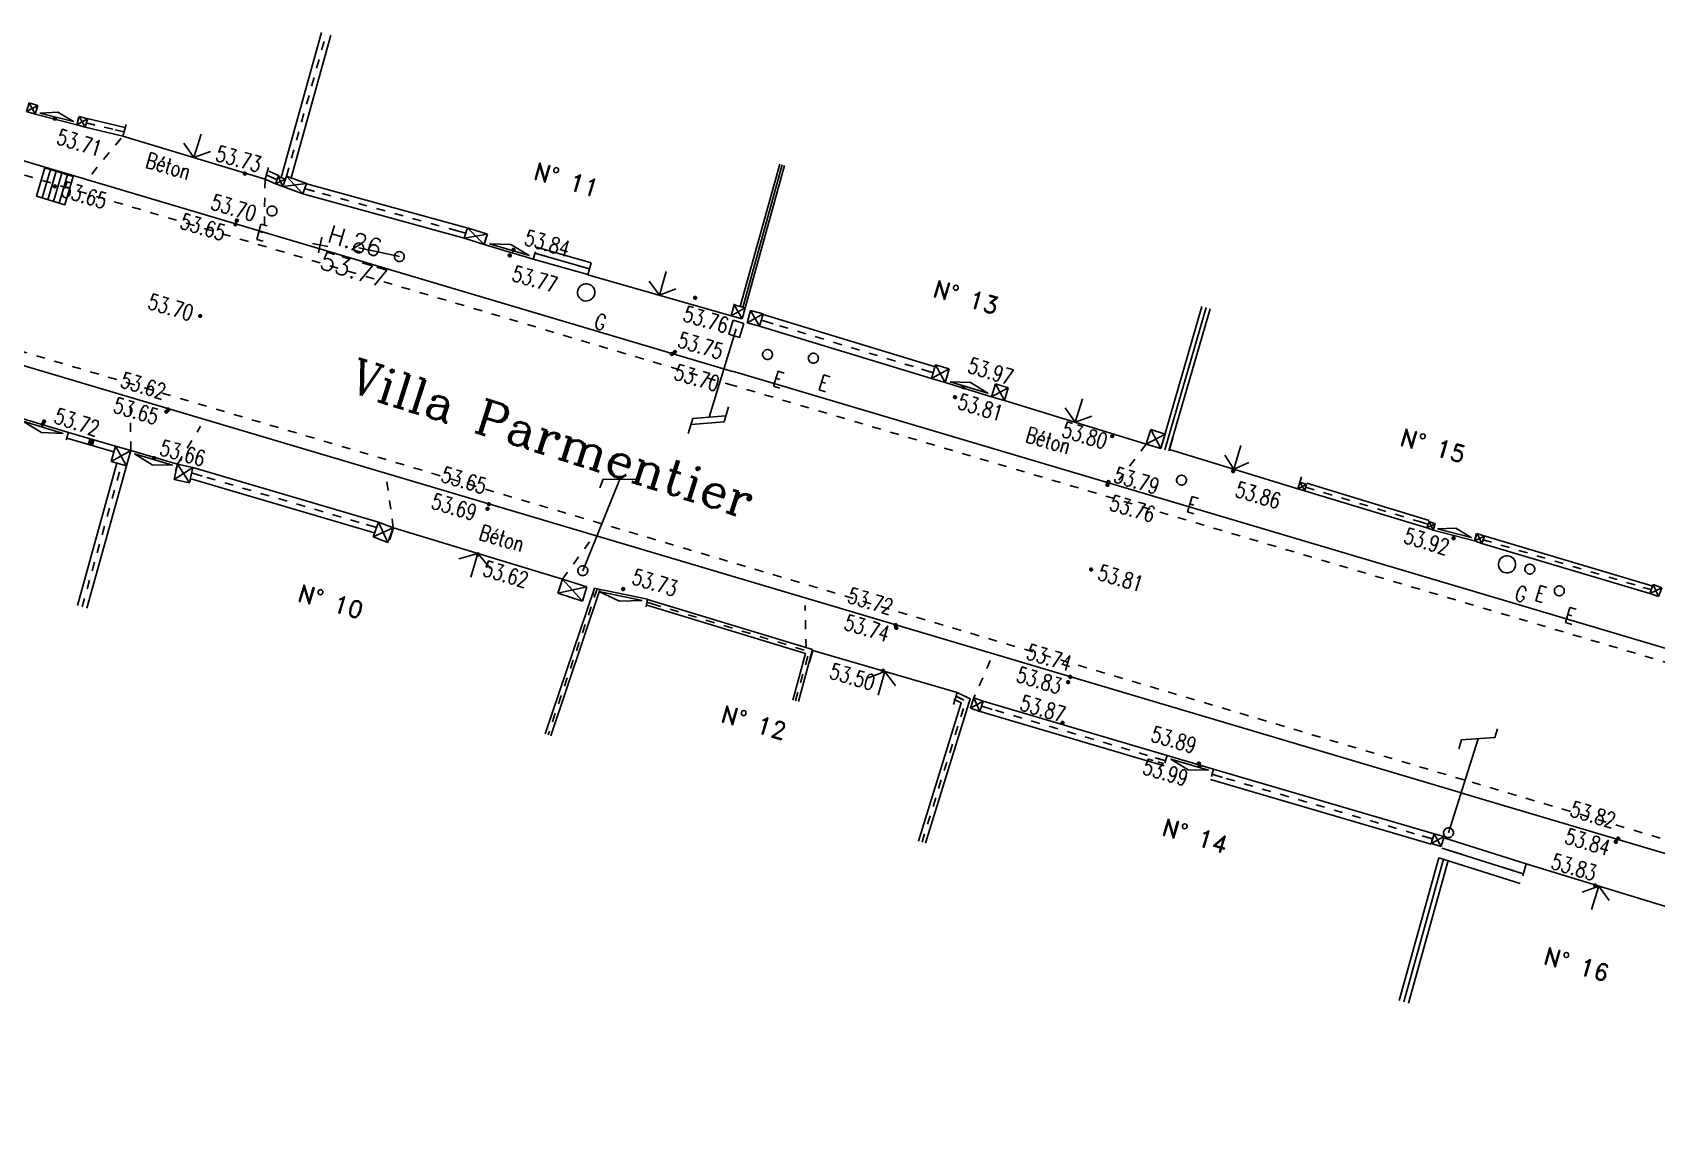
# Model space of a CAD drawing. Extents: x 661720 to 661930, y 6866381 to 6866956.
# Drawn here: x 661872.19 to 661905.12, y 6866694.33 to 6866716.74 of the extents above; entities that cross this region are included whole.
import ezdxf
from ezdxf.enums import TextEntityAlignment as Align

# ---------------------------------------------------------------- set-up
doc = ezdxf.new("R2010")
doc.units = 0
for name, pattern in [('CONTINU', [0]), ('JSI_TCO', [1, 0.5, 0.5]), ('JSI_TIC', [0.2, 0.08, 0.01, -0.1, 0.01])]:
    doc.linetypes.add(name, pattern=pattern)
doc.layers.get('0').update_dxf_attribs({"linetype": 'CONTINUOUS'})
for name, color, linetype in [('ALTI', 140, 'CONTINUOUS'), ('BORDURE', 7, 'CONTINU'), ('LIMITE', 7, 'CONTINUOUS'), ('MOB', 6, 'CONTINUOUS'), ('NUMEROS', 1, 'CONTINUOUS'), ('OBJASS', 22, 'CONTINUOUS'), ('OBJEAU', 4, 'CONTINUOUS'), ('OBJEDF', 240, 'CONTINUOUS'), ('OBJGAZ', 30, 'CONTINUOUS'), ('OBJTELECOM', 3, 'CONTINUOUS'), ('POINTS-POLYGO', 7, 'CONTINUOUS'), ('POLYGO', 240, 'CONTINUOUS'), ('TEXTE', 7, 'CONTINUOUS'), ('VOIRIE', 7, 'CONTINUOUS'), ('Z', 4, 'CONTINUOUS')]:
    doc.layers.add(name, color=color, linetype=linetype)
doc.styles.add('36-2', font='romans.shx', dxfattribs={"height": 0.36})
doc.styles.add('5-2', font='romand.shx', dxfattribs={"height": 0.35})
doc.styles.add('7-2', font='romanc.shx', dxfattribs={"height": 0.7})
doc.styles.add('ROMANS', font='romans.shx', dxfattribs={"width": 0.95, "oblique": 13.5, "height": 5})
doc.styles.get("Standard").update_dxf_attribs({"font": 'romans.shx'})
doc.linetypes.add('JSI_MUD', pattern='A,0.0001,[130,jsi_form.shx,S=0.5,R=0,X=0.875,Y=0],-0.75', length=0.7501)
doc.linetypes.add('JSI_MUG', pattern='A,0.0001,[130,jsi_form.shx,S=0.5,R=0,X=-0.125,Y=0],-0.75', length=0.7501)
doc.linetypes.add('JSI_MUR', pattern='A,1e-06,-0.5,[130,jsi_form.shx,S=0.7,R=315,X=0.05,Y=0],-0.5', length=1.000001)

# ---------------------------------------------------------------- blocks, each defined once
blk = doc.blocks.new('$Y_001')
at = {"color": 0, "linetype": 'BYBLOCK', "flags": 128}
for points in [[(-0.5, 0), (0.5, 0)], [(0, -0.5), (0, 0.5)]]:
    blk.add_lwpolyline(points, dxfattribs=at)
blk = doc.blocks.new('TCPOINT')
at = {"color": 0}
blk.add_point((0, 0), dxfattribs=at)
at = {"layer": 'NUMEROS', "style": '36-2'}
blk.add_attdef('MAT', (0.1, 0.1), '', height=0.36, dxfattribs=at)
at = {"layer": 'Z', "style": 'ROMANS'}
blk.add_attdef('ALT', text='', height=0.36, dxfattribs=at).set_placement((0.1, -0.1), align=Align.TOP_LEFT)
blk = doc.blocks.new('$B_200')
at = {"color": 0, "linetype": 'BYBLOCK', "flags": 128}
for points in [[(0, -0.5, -0.414214), (-0.5, 0, -0.414214), (0, 0.5)], [(0, -0.5, 0.414214), (0.5, 0, 0.414214), (0, 0.5)]]:
    blk.add_lwpolyline(points, format="xyb", dxfattribs=at)
blk = doc.blocks.new('$B_136')
at = {"color": 0, "linetype": 'BYBLOCK', "flags": 128}
for points in [[(-0.156, 0.844), (-0.156, 0.938), (0.156, 1.062), (0.156, 1.156)], [(0, 0), (0, 1)]]:
    blk.add_lwpolyline(points, dxfattribs=at)
blk = doc.blocks.new('$B_137')
at = {"color": 0, "linetype": 'BYBLOCK', "flags": 128}
for points in [[(-0.156, 0.875), (0.156, 1), (0.156, 1.156)], [(-0.156, 0.781), (-0.156, 0.938), (0.156, 1.062)], [(0, 0), (0, 0.938)]]:
    blk.add_lwpolyline(points, dxfattribs=at)
blk.add_lwpolyline([(-0.055, -0.075), (0.055, -0.075), (0.055, 0.075), (-0.055, 0.075)], close=True)
blk = doc.blocks.new('$B_043')
at = {"color": 0, "linetype": 'BYBLOCK', "flags": 128}
blk.add_lwpolyline([(0, 0.5), (1, 0.5)], dxfattribs=at)
blk = doc.blocks.new('$B_030')
at = {"color": 0, "linetype": 'BYBLOCK', "flags": 128}
for points in [[(0, 0), (0, 1)], [(0, 1), (1, 1)], [(0, 1), (1, 0)], [(0, 0), (1, 1)], [(1, 0), (1, 1)], [(0, 0), (1, 0)]]:
    blk.add_lwpolyline(points, dxfattribs=at)
blk = doc.blocks.new('$B_027')
at = {"color": 0, "linetype": 'BYBLOCK', "flags": 128}
for points in [[(-0.5, -0.5), (0.5, -0.5), (0.5, -0.188)], [(-0.5, -0.5), (-0.5, -0.188)]]:
    blk.add_lwpolyline(points, dxfattribs=at)
blk.add_lwpolyline([(-0.406, -0.406), (0.406, -0.406), (0, -0.188)], close=True, dxfattribs=at)
blk = doc.blocks.new('$B_028')
at = {"color": 0, "linetype": 'BYBLOCK', "flags": 128}
for points in [[(0, 0.5), (0, -0.5), (0.0938, -0.0625)], [(-0.5, -0.5), (-0.5, 0)], [(0.5, 0), (0.5, -0.5)], [(-0.0937, -0.0625), (0, -0.5)], [(-0.5, -0.5), (0.5, -0.5)]]:
    blk.add_lwpolyline(points, dxfattribs=at)
blk = doc.blocks.new('$B_210')
at = {"linetype": 'CONTINUOUS'}
blk.add_hatch(color=0, dxfattribs=at).paths.add_polyline_path([(0, -0.5, -1), (0, 0.5, -1)])
at = {"color": 0, "linetype": 'BYBLOCK', "flags": 128}
blk.add_lwpolyline([(0, -0.5, -1), (0, 0.5, -1)], format="xyb", close=True, dxfattribs=at)
blk = doc.blocks.new('GEOCARR1')
at = {"const_width": 1}
blk.add_lwpolyline([(0, 0), (0, 1)], dxfattribs=at)

msp = doc.modelspace()

# ---------------------------------------------------------------- hatches: boundary and pattern name
at = {"layer": 'OBJASS', "linetype": 'CONTINUOUS', "ltscale": 2}
h = msp.add_hatch(dxfattribs=at)
h.set_pattern_fill('_USER', color=256, scale=0.12, angle=-106.5489, style=0, pattern_type=0)
h.set_pattern_definition([(253.451, (661872.26936, 6866713.41585), (0.115029, -0.03418), [])])
h.paths.add_polyline_path([(661872.269, 6866713.416), (661872.44, 6866713.991), (661873.015, 6866713.82), (661872.844, 6866713.245)])

# ---------------------------------------------------------------- linework, layer by layer
at = {"layer": 'BORDURE', "linetype": 'JSI_TCO', "ltscale": 2, "elevation": 57.333, "flags": 128}
for points in [[(661867.73, 6866715.405), (661886.384, 6866709.862)], [(661901.139, 6866701.321), (661871.814, 6866710.036), (661865.625, 6866711.859)]]:
    msp.add_lwpolyline(points, dxfattribs=at)
for points in [[(661886.38, 6866709.868), (661919.651, 6866699.984, 0.018795), (661919.912, 6866699.918, 0.013397), (661920.225, 6866699.86, 0.009978), (661920.59, 6866699.809, 0.007697), (661921.008, 6866699.766, 0.037458), (661921.58, 6866699.759, 0.035403), (661922.258, 6866699.851, 0.029348), (661922.984, 6866700.047)], [(661921.399, 6866694.327, -0.012295), (661921.042, 6866694.571, -0.014929), (661920.731, 6866694.81, -0.025553), (661920.386, 6866695.121, 0.013284), (661920.14, 6866695.356, 0.01713), (661919.912, 6866695.549, 0.021856), (661919.703, 6866695.699, 0.025512), (661919.425, 6866695.861, 0.019099), (661919.306, 6866695.916, 0.025949), (661919.201, 6866695.955), (661901.15, 6866701.318)]]:
    msp.add_lwpolyline(points, format="xyb", dxfattribs=at)
at = {"layer": 'LIMITE', "linetype": 'JSI_MUG', "ltscale": 0.18}
for p, q in [((661873.275, 6866714.904, 111.08), (661873.45, 6866714.862, 111.083)), ((661876.942, 6866713.846, 111.112), (661877.106, 6866713.77, 111.109))]:
    msp.add_line(p, q, dxfattribs=at)
at = {"layer": 'LIMITE', "linetype": 'JSI_MUD', "ltscale": 0.18}
for p, q in [((661873.864, 6866714.765, 111.09), (661874.039, 6866714.724, 111.094)), ((661876.989, 6866713.824, 111.111), (661877.152, 6866713.749, 111.108))]:
    msp.add_line(p, q, dxfattribs=at)
at = {"layer": 'LIMITE', "linetype": 'JSI_MUG', "ltscale": 0.22}
for p, q in [((661877.698, 6866713.573, 111.117), (661877.91, 6866713.515, 111.116)), ((661895.164, 6866701.967, 111.221), (661894.953, 6866702.03, 111.213)), ((661900.577, 6866700.382, 111.249), (661900.366, 6866700.444, 111.247))]:
    msp.add_line(p, q, dxfattribs=at)
at = {"layer": 'LIMITE', "linetype": 'JSI_MUD', "ltscale": 0.22}
for p, q in [((661880.757, 6866712.729, 111.105), (661880.969, 6866712.671, 111.104)), ((661891.647, 6866703.011, 111.093), (661891.436, 6866703.074, 111.086)), ((661896.317, 6866701.631, 111.223), (661896.106, 6866701.693, 111.221))]:
    msp.add_line(p, q, dxfattribs=at)
at = {"layer": 'LIMITE', "linetype": 'JSI_MUG', "ltscale": 0.25}
for p, q in [((661882.376, 6866712.263, 111.102), (661882.617, 6866712.194, 111.099)), ((661886.97, 6866710.902, 111.17), (661887.209, 6866710.829, 111.169))]:
    msp.add_line(p, q, dxfattribs=at)
at = {"layer": 'LIMITE', "linetype": 'JSI_TCO', "ltscale": 2}
msp.add_line((661882.411, 6866712.383, 111.102), (661883.516, 6866712.067, 111.088), dxfattribs=at)
at = {"layer": 'LIMITE', "linetype": 'JSI_MUD', "ltscale": 0.25}
for p, q in [((661883.241, 6866712.015, 111.091), (661883.482, 6866711.947, 111.088)), ((661890.215, 6866709.912, 111.157), (661890.454, 6866709.839, 111.156))]:
    msp.add_line(p, q, dxfattribs=at)
at = {"layer": 'LIMITE', "linetype": 'JSI_MUD', "ltscale": 0.23}
msp.add_line((661875.63, 6866707.741, 111.059), (661875.41, 6866707.806, 111.057), dxfattribs=at)
at = {"layer": 'LIMITE', "linetype": 'JSI_MUG', "ltscale": 0.16}
msp.add_line((661898.003, 6866707.518, 111.168), (661898.156, 6866707.472, 111.172), dxfattribs=at)
at = {"layer": 'LIMITE', "linetype": 'JSI_MUG', "ltscale": 0.23}
msp.add_line((661879.174, 6866706.696, 111.087), (661878.953, 6866706.762, 111.086), dxfattribs=at)
at = {"layer": 'LIMITE', "linetype": 'JSI_MUD', "ltscale": 0.16}
msp.add_line((661900.329, 6866706.814, 111.229), (661900.482, 6866706.768, 111.233), dxfattribs=at)
at = {"layer": 'LIMITE', "linetype": 'JSI_MUD', "ltscale": 0.12}
msp.add_line((661884.759, 6866705.15, 111.086), (661884.644, 6866705.185, 111.095), dxfattribs=at)
at = {"layer": 'LIMITE', "linetype": 'JSI_MUD', "ltscale": 0.15}
msp.add_line((661891.038, 6866703.218, 110.918), (661890.903, 6866703.283, 110.844), dxfattribs=at)
at = {"layer": 'LIMITE', "elevation": 57.333, "flags": 128}
for points in [[(661877.23, 6866713.796), (661878.046, 6866716.739)], [(661877.437, 6866713.794), (661878.239, 6866716.685)], [(661886.541, 6866711.178), (661887.343, 6866714.069)], [(661877.167, 6866713.818), (661877.318, 6866713.765)], [(661886.637, 6866711.151), (661887.439, 6866714.042)], [(661899.899, 6866697.107), (661900.701, 6866699.998)], [(661900.091, 6866697.053), (661900.893, 6866699.944)]]:
    msp.add_lwpolyline(points, dxfattribs=at)
at = {"layer": 'LIMITE', "linetype": 'JSI_TIC', "ltscale": 2, "elevation": 57.333, "flags": 128}
for points in [[(661877.341, 6866713.821), (661878.143, 6866716.712)], [(661873.275, 6866714.904), (661874.039, 6866714.724)], [(661876.942, 6866713.846), (661877.152, 6866713.749)], [(661877.698, 6866713.573), (661880.969, 6866712.671)], [(661886.97, 6866710.902), (661890.454, 6866709.839)], [(661873.196, 6866705.088), (661873.998, 6866707.979)], [(661879.174, 6866706.696), (661875.41, 6866707.806)], [(661898.003, 6866707.518), (661900.482, 6866706.768)], [(661901.598, 6866706.451), (661905.003, 6866705.439)], [(661883.638, 6866705.452), (661882.643, 6866702.495)], [(661887.661, 6866703.183), (661887.933, 6866704.184), (661884.644, 6866705.185)], [(661890.225, 6866700.317), (661891.112, 6866703.183), (661890.903, 6866703.283)], [(661895.164, 6866701.967), (661891.436, 6866703.074)], [(661900.577, 6866700.382), (661896.106, 6866701.693)]]:
    msp.add_lwpolyline(points, dxfattribs=at)
at = {"layer": 'LIMITE', "linetype": 'JSI_TCO', "ltscale": 2, "elevation": 57.333, "flags": 128}
for points in [[(661873.254, 6866714.816), (661874.018, 6866714.636)], [(661873.295, 6866714.991), (661874.06, 6866714.811)], [(661876.904, 6866713.764), (661877.115, 6866713.667)], [(661876.98, 6866713.927), (661877.19, 6866713.831)], [(661877.669, 6866713.467), (661880.94, 6866712.565)], [(661877.727, 6866713.679), (661880.998, 6866712.777)], [(661882.342, 6866712.142), (661883.448, 6866711.827)], [(661895.902, 6866711.182), (661895.067, 6866708.3)], [(661896.065, 6866711.134), (661895.23, 6866708.253)], [(661886.933, 6866710.783), (661890.417, 6866709.719)], [(661887.006, 6866711.022), (661890.49, 6866709.958)], [(661879.206, 6866706.807), (661875.442, 6866707.916)], [(661879.141, 6866706.586), (661875.377, 6866707.696)], [(661898.026, 6866707.595), (661900.506, 6866706.844)], [(661897.98, 6866707.441), (661900.459, 6866706.691)], [(661901.621, 6866706.528), (661905.026, 6866705.516)], [(661901.575, 6866706.375), (661904.981, 6866705.363)], [(661883.581, 6866705.471), (661882.586, 6866702.515)], [(661883.695, 6866705.433), (661882.7, 6866702.477)], [(661887.719, 6866703.167), (661888.006, 6866704.225), (661884.662, 6866705.242)], [(661887.603, 6866703.199), (661887.86, 6866704.144), (661884.627, 6866705.128)], [(661890.153, 6866700.34), (661891.021, 6866703.143), (661890.87, 6866703.215)], [(661890.297, 6866700.296), (661891.203, 6866703.223), (661890.935, 6866703.351)], [(661895.133, 6866701.862), (661891.405, 6866702.969)], [(661895.196, 6866702.073), (661891.467, 6866703.179)], [(661900.546, 6866700.276), (661896.075, 6866701.588)], [(661900.608, 6866700.487), (661896.137, 6866701.799)], [(661902.478, 6866699.876), (661900.827, 6866700.398)], [(661902.352, 6866699.476), (661900.701, 6866699.998)]]:
    msp.add_lwpolyline(points, dxfattribs=at)
at = {"layer": 'LIMITE', "linetype": 'JSI_MUR', "ltscale": 0.1, "elevation": 57.333, "flags": 128}
msp.add_lwpolyline([(661886.589, 6866711.164), (661887.391, 6866714.055)], dxfattribs=at)
at = {"layer": 'LIMITE', "linetype": 'JSI_MUR', "ltscale": 0.25, "elevation": 57.333, "flags": 128}
msp.add_lwpolyline([(661882.376, 6866712.263), (661883.482, 6866711.947)], dxfattribs=at)
at = {"layer": 'LIMITE', "linetype": 'JSI_MUR', "ltscale": 0.17, "elevation": 57.333, "flags": 128}
msp.add_lwpolyline([(661895.984, 6866711.158), (661895.149, 6866708.277)], dxfattribs=at)
at = {"layer": 'LIMITE', "ltscale": 2, "elevation": 57.333, "flags": 128}
for points in [[(661873.841, 6866708.233), (661872.883, 6866708.51)], [(661873.1, 6866705.115), (661873.902, 6866708.006)], [(661873.293, 6866705.061), (661874.095, 6866707.952)]]:
    msp.add_lwpolyline(points, dxfattribs=at)
at = {"layer": 'LIMITE', "linetype": 'CONTINUOUS', "ltscale": 2, "elevation": 57.333, "flags": 128}
msp.add_lwpolyline([(661873.874, 6866708.348), (661872.916, 6866708.625)], dxfattribs=at)
at = {"layer": 'LIMITE', "linetype": 'JSI_MUD', "ltscale": 0.17, "elevation": 57.333, "flags": 128}
msp.add_lwpolyline([(661895.196, 6866708.44), (661895.149, 6866708.277)], dxfattribs=at)
at = {"layer": 'LIMITE', "linetype": 'JSI_MUG', "ltscale": 0.16, "elevation": 111.254, "flags": 128}
msp.add_lwpolyline([(661901.598, 6866706.451), (661901.752, 6866706.406)], dxfattribs=at)
at = {"layer": 'LIMITE', "linetype": 'JSI_MUG', "ltscale": 0.12, "elevation": 57.333, "flags": 128}
msp.add_lwpolyline([(661883.638, 6866705.452), (661883.599, 6866705.339)], dxfattribs=at)
at = {"layer": 'LIMITE', "linetype": 'JSI_MUD', "ltscale": 0.16, "elevation": 111.255, "flags": 128}
msp.add_lwpolyline([(661904.85, 6866705.485), (661905.003, 6866705.439)], dxfattribs=at)
at = {"layer": 'LIMITE', "linetype": 'JSI_MUR', "ltscale": 0.2, "elevation": 57.333, "flags": 128}
msp.add_lwpolyline([(661899.995, 6866697.08), (661900.797, 6866699.971)], dxfattribs=at)
at = {"layer": 'LIMITE', "linetype": 'JSI_MUR', "ltscale": 0.42, "elevation": 57.333, "flags": 128}
msp.add_lwpolyline([(661902.415, 6866699.676), (661900.764, 6866700.198)], dxfattribs=at)
at = {"layer": 'LIMITE', "linetype": 'JSI_MUD', "ltscale": 0.42, "elevation": 57.333, "flags": 128}
msp.add_lwpolyline([(661901.164, 6866700.071), (661900.764, 6866700.198)], dxfattribs=at)
at = {"layer": 'LIMITE', "linetype": 'JSI_MUG', "ltscale": 0.42, "elevation": 57.333, "flags": 128}
msp.add_lwpolyline([(661902.415, 6866699.676), (661902.015, 6866699.803)], dxfattribs=at)
at = {"layer": 'OBJASS', "linetype": 'JSI_TCO', "ltscale": 2, "elevation": 57.333, "flags": 128}
msp.add_lwpolyline([(661872.269, 6866713.416), (661872.44, 6866713.991), (661873.015, 6866713.82), (661872.844, 6866713.245)], close=True, dxfattribs=at)
at = {"layer": 'VOIRIE', "linetype": 'JSI_TIC', "ltscale": 2, "elevation": 57.333, "flags": 128}
for points in [[(661867.653, 6866715.146), (661886.308, 6866709.603)], [(661873.389, 6866713.868), (661874.018, 6866714.636)], [(661876.904, 6866713.764), (661876.89, 6866712.829)], [(661901.216, 6866701.58), (661871.89, 6866710.295), (661865.701, 6866712.118)], [(661874.182, 6866708.261), (661874.174, 6866709.168)], [(661875.131, 6866707.985), (661875.598, 6866708.755)], [(661894.772, 6866708.39), (661894.216, 6866707.657)], [(661879.505, 6866706.694), (661879.372, 6866707.629)], [(661883.485, 6866706.411), (661882.934, 6866705.653)], [(661887.873, 6866704.257), (661887.853, 6866705.116)], [(661891.609, 6866704.001), (661891.277, 6866703.242)]]:
    msp.add_lwpolyline(points, dxfattribs=at)
for points in [[(661886.303, 6866709.609), (661919.574, 6866699.725, 0.018519), (661919.848, 6866699.656, 0.013407), (661920.174, 6866699.594, 0.010101), (661920.553, 6866699.541, 0.00786), (661920.984, 6866699.497, 0.037446), (661921.596, 6866699.489, 0.035252), (661922.309, 6866699.586, 0.026604), (661922.996, 6866699.766, 0.026604)], [(661921.511, 6866694.576, -0.01099), (661921.202, 6866694.789, -0.014937), (661920.902, 6866695.019, -0.025361), (661920.577, 6866695.311, 0.013413), (661920.319, 6866695.557, 0.017094), (661920.078, 6866695.761, 0.021847), (661919.849, 6866695.926, 0.026711), (661919.539, 6866696.106, 0.019085), (661919.402, 6866696.169, 0.024831), (661919.278, 6866696.213), (661901.226, 6866701.577)]]:
    msp.add_lwpolyline(points, format="xyb", dxfattribs=at)

# ---------------------------------------------------------------- block references
at = {"layer": 'ALTI', "linetype": 'CONTINUOUS', "yscale": 0.0600000000834948}
for p, xscale, rotation in [((661872.639, 6866714.991, 57.333), 0.0600000001224918, 342.9917459266483), ((661876.495, 6866713.877, 57.333), 0.0599999998452941, 269.0959673850859), ((661872.642, 6866713.618, 57.333), 0.0600000000455156, 343.4510726000393), ((661876.304, 6866712.847, 57.333), 0.0600000000455156, 343.4510726000393), ((661876.331, 6866712.925, 57.333), 0.0600000000455156, 343.4510726000393), ((661881.865, 6866712.214, 57.333), 0.0600000001752612, 344.0623456121417), ((661881.941, 6866712.328, 57.333), 0.0600000001752612, 344.0623456121417), ((661885.624, 6866711.355, 57.333), 0.0600000000455156, 343.4510726000393), ((661875.59, 6866710.989, 57.333), 0.0599999999197055, 163.4498284085809), ((661885.154, 6866710.218, 57.333), 0.0600000000455156, 343.4510726000393), ((661885.214, 6866710.258, 57.333), 0.0600000000455156, 343.4510726000393), ((661891.057, 6866709.544, 57.333), 0.0600000000311165, 343.025047114291), ((661874.943, 6866709.09, 57.333), 0.0600000000330893, 163.4496735005881), ((661890.894, 6866709.341, 57.333), 0.0600000000311165, 343.025047114291), ((661872.397, 6866708.792, 57.333), 0.0599999999945529, 161.6468412501941), ((661872.425, 6866708.849, 57.333), 0.0599999999945529, 161.6468412501941), ((661874.904, 6866709.048, 57.333), 0.0600000000330893, 163.4496735005881), ((661894.081, 6866708.554, 57.333), 0.0599999998802157, 232.793589805014), ((661874.655, 6866708.106, 57.333), 0.0600000004229925, 58.81804610399004), ((661896.535, 6866707.84, 57.333), 0.0600000001010913, 343.4547493692376), ((661893.986, 6866707.565, 57.333), 0.0600000001010913, 343.4547493692376), ((661894.003, 6866707.622, 57.333), 0.0600000001010913, 343.4547493692376), ((661881.444, 6866707.173, 57.333), 0.0600000000330893, 163.4496735005881), ((661881.417, 6866707.077, 57.333), 0.0600000000330893, 163.4496735005881), ((661901.004, 6866706.48, 57.333), 0.0599999999101144, 343.4512748173524), ((661881.22, 6866706.154, 57.333), 0.0600000000330893, 163.4496735005881), ((661893.656, 6866705.848, 57.333), 0.06000000014959, 343.454861642091), ((661884.165, 6866705.452, 57.333), 0.0600000002236563, 163.0760597601161), ((661889.686, 6866704.721, 57.333), 0.0600000000330893, 163.4496735005881), ((661889.703, 6866704.662, 57.333), 0.0600000000330893, 163.4496735005881), ((661889.433, 6866703.794, 57.333), 0.0600000000330893, 163.4496735005881), ((661893.188, 6866703.562, 57.333), 0.0600000000330893, 163.4496735005881), ((661893.231, 6866703.668, 57.333), 0.0600000000330893, 163.4496735005881), ((661893.073, 6866702.74, 57.333), 0.0600000000098981, 163.468543734295), ((661895.839, 6866701.912, 57.333), 0.0599999998330837, 163.6532941988883), ((661895.849, 6866701.864, 57.333), 0.0599999998330837, 163.6532941988883), ((661904.293, 6866700.323, 57.333), 0.0599999999472668, 163.4528687440929), ((661904.338, 6866700.39, 57.333), 0.0599999999472668, 163.4528687440929), ((661903.876, 6866699.439, 57.333), 0.0599999999472668, 163.4528687440929)]:
    msp.add_blockref('$B_210', p, dxfattribs=dict(at, xscale=xscale, rotation=rotation))
at = {"layer": 'LIMITE', "linetype": 'CONTINUOUS'}
for name, p, xscale, yscale, rotation in [('$B_030', (661872.064, 6866715.133, 57.333), 0.1889682776966546, 0.1890000004026043, 343.3569979246948), ('$B_027', (661872.727, 6866715.214, 57.333), 0.8669968224149195, 0.5000000000742785, 345.6718525774529), ('$B_028', (661875.534, 6866714.439, 57.333), 3.014858384821838, 0.5000000000742785, 343.1866950492265), ('$B_030', (661873.085, 6866714.865, 57.333), 0.1754944158580377, 0.1755000001739357, 343.8830060326224), ('$B_030', (661877.115, 6866713.667, 57.333), 0.1596335806561953, 0.1596000004638014, 340.8116131666308), ('$B_030', (661877.265, 6866713.615, 57.333), 0.4294008149742616, 0.2199999999953919, 339.9109162821605), ('$B_030', (661880.94, 6866712.565, 57.333), 0.4268513207827568, 0.2199999999953919, 342.3362992268624), ('$B_027', (661881.915, 6866712.529, 57.333), 1.03780060698619, 0.5000000000742785, 343.6198283020841), ('$B_028', (661884.971, 6866711.65, 57.333), 3.026099378808067, 0.5000000000742785, 344.0089414679338), ('$B_030', (661886.357, 6866710.993, 57.333), 0.2277701473745419, 0.2277000003121769, 344.3907667147087), ('$B_030', (661886.682, 6866710.851, 57.333), 0.2602855739104639, 0.2602999995589492, 344.7619569924015), ('$B_030', (661890.417, 6866709.719, 57.333), 0.2883610584946422, 0.2883999996624172, 343.5981322551135), ('$B_027', (661891.238, 6866709.733, 57.333), 0.9850376084886252, 0.5000000000742785, 343.065415563776), ('$B_030', (661891.636, 6866709.351, 57.333), 0.2694466365797118, 0.2694000002718047, 343.5122306270229), ('$B_028', (661893.407, 6866709.071, 57.333), 3.010538338780675, 0.5000000000742785, 342.9145118569447), ('$B_027', (661872.341, 6866708.538, 57.333), 1.050730964598231, 0.5000000000742785, 163.1226543971618), ('$B_030', (661894.772, 6866708.39, 57.333), 0.3078491351407261, 0.3078000003627275, 343.1031664493726), ('$B_028', (661896.617, 6866708.122, 57.333), 2.724983449563271, 0.5000000000742785, 343.0658241389588), ('$B_030', (661874.182, 6866708.261, 57.333), 0.3205574675892937, 0.3206000003933609, 164.0867028958532), ('$B_027', (661874.587, 6866707.883, 57.333), 0.9880138713974207, 0.5000000000742785, 163.7862523618556), ('$B_030', (661875.442, 6866707.916, 57.333), 0.3185282561518505, 0.3184999997982779, 167.6340123038461), ('$B_030', (661897.848, 6866707.485, 57.333), 0.1391125083960674, 0.1391000001173603, 341.5138238426402), ('$B_030', (661879.505, 6866706.694, 57.333), 0.3194714697315461, 0.3194999998159403, 159.3596489352288), ('$B_028', (661881.147, 6866705.934, 57.333), 3.583032967999581, 0.5000000000742785, 163.104607941968), ('$B_030', (661900.459, 6866706.691, 57.333), 0.1358072900761207, 0.135800000247678, 340.1233941205974), ('$B_027', (661901.071, 6866706.778, 57.333), 0.8701943804142778, 0.5000000000742785, 345.5609701347262), ('$B_030', (661901.43, 6866706.428, 57.333), 0.1552665127990394, 0.1552999996461444, 339.9520200589031), ('$B_030', (661883.432, 6866705.493, 57.333), 0.5229602278969784, 0.3000000004174739, 162.2551346101792), ('$B_030', (661904.981, 6866705.363, 57.333), 0.1894281921114508, 0.1893999998506999, 339.5151851208143), ('$B_027', (661884.069, 6866705.112, 57.333), 1.104903547837292, 0.5000000000742785, 168.039196659636), ('$B_028', (661889.404, 6866703.538, 57.333), 3.04468862118271, 0.5000000000742785, 163.7152208576169), ('$B_030', (661891.467, 6866703.179, 57.333), 0.199742434057185, 0.2199999999953919, 161.7371377390569), ('$B_027', (661895.596, 6866701.696, 57.333), 0.9802796795095928, 0.5000000000742785, 163.7742818775305), ('$B_030', (661900.809, 6866700.429, 57.333), 0.2092690373910217, 0.2092999996285517, 163.6563062510467), ('$B_028', (661903.875, 6866699.188, 57.333), 3.074173154018873, 0.5000000000742785, 163.0269798759014)]:
    msp.add_blockref(name, p, dxfattribs=dict(at, xscale=xscale, yscale=yscale, rotation=rotation))
at = {"layer": 'LIMITE', "ltscale": 2, "xscale": 0.1199999999711524, "yscale": 0.1200000001669896, "zscale": 0.1199999999999974, "rotation": 163.9034998565351}
msp.add_blockref('GEOCARR1', (661873.394, 6866708.487, 57.333), dxfattribs=at)
at = {"layer": 'MOB', "linetype": 'CONTINUOUS'}
for name, p, xscale, yscale, rotation in [('$B_200', (661878.804, 6866712.369, 57.333), 0.1999999999430259, 0.1999999996568045, 347.9808063862632), ('$B_043', (661878.716, 6866711.957, 57.333), 0.8419136357751569, 0.8418999997102717, 347.9808059338785), ('$B_200', (661879.627, 6866712.194, 57.333), 0.1999999999430259, 0.1999999996568045, 347.9808063862632)]:
    msp.add_blockref(name, p, dxfattribs=dict(at, xscale=xscale, yscale=yscale, rotation=rotation))
at = {"layer": 'OBJEAU', "linetype": 'CONTINUOUS', "yscale": 0.1999999996568045}
for p, xscale, rotation in [((661877.045, 6866713.118, 57.333), 0.2000000001020568, 269.0959674434695), ((661887.093, 6866710.207, 57.333), 0.1999999999759728, 343.0250471961055), ((661888.022, 6866710.132, 57.333), 0.1999999999759728, 343.0250471961055), ((661895.487, 6866707.66, 57.333), 0.1999999999229622, 343.4547496123317), ((661902.549, 6866705.855, 57.333), 0.199999999914425, 343.4512746500171), ((661903.148, 6866705.414, 57.333), 0.199999999914425, 343.4512746500171)]:
    msp.add_blockref('$B_200', p, dxfattribs=dict(at, xscale=xscale, rotation=rotation))
at = {"layer": 'OBJEDF', "linetype": 'CONTINUOUS', "xscale": 1.999999999933199, "yscale": 2.000000000297114, "rotation": 163.0250472255183}
msp.add_blockref('$B_137', (661886.46, 6866710.728, 57.333), dxfattribs=at)
at = {"layer": 'OBJGAZ', "linetype": 'CONTINUOUS', "yscale": 0.3500000003311864}
for p, xscale, rotation in [((661883.416, 6866711.467, 57.333), 0.3500000000283939, 344.0623457770814), ((661902.087, 6866705.951, 57.333), 0.3500000001223698, 343.45127458373)]:
    msp.add_blockref('$B_200', p, dxfattribs=dict(at, xscale=xscale, rotation=rotation))
at = {"layer": 'OBJTELECOM', "linetype": 'CONTINUOUS'}
for name, p, xscale, yscale, rotation in [('$B_136', (661883.347, 6866705.823, 57.333), 1.99999999992247, 2.000000000297114, 337.9966124118741), ('$B_200', (661883.347, 6866705.823, 57.333), 0.199999999847706, 0.1999999996568045, 53.96779110689982), ('$B_136', (661900.899, 6866700.508, 57.333), 2.000000000127701, 2.000000000297114, 342.459051610754), ('$B_200', (661900.899, 6866700.508, 57.333), 0.1999999999958015, 0.1999999996568045, 342.459051637199)]:
    msp.add_blockref(name, p, dxfattribs=dict(at, xscale=xscale, yscale=yscale, rotation=rotation))
at = {"layer": 'POINTS-POLYGO', "rotation": 343.2356688669659}
msp.add_blockref('TCPOINT', (661878.023, 6866712.428, 57.333), dxfattribs=at).add_auto_attribs({'MAT': 'H.26', 'ALT': '53.77'})
at = {"layer": 'POLYGO', "linetype": 'CONTINUOUS', "xscale": 0.3200000000209822, "yscale": 0.3199999998237941, "zscale": 0.3200000000000003, "rotation": 348.0799646896258}
msp.add_blockref('$Y_001', (661878.023, 6866712.428, 111.102), dxfattribs=at)

# ---------------------------------------------------------------- texts
at = {"layer": 'ALTI', "linetype": 'CONTINUOUS', "width": 0.75}
for s, rotation, p in [('53.71', 342.9917, (661872.746, 6866714.791, 57.333)), ('53.73', 344.6829, (661875.966, 6866714.451, 57.333)), ('53.65', 343.4511, (661875.248, 6866713.079, 57.333)), ('53.77', 344.0623, (661881.975, 6866712.017, 57.333)), ('53.76', 343.4511, (661885.447, 6866711.202, 57.333)), ('53.70', 343.4511, (661885.262, 6866710.019, 57.333)), ('53.81', 343.025, (661891.015, 6866709.423, 57.333)), ('53.66', 344.6829, (661874.83, 6866708.485, 57.333)), ('53.86', 343.4547, (661896.642, 6866707.641, 57.333)), ('53.76', 343.4547, (661894.094, 6866707.366, 57.333)), ('53.92', 343.4513, (661900.061, 6866706.702, 57.333))]:
    msp.add_text(s, height=0.32, rotation=rotation, dxfattribs=at).set_placement(p, align=Align.TOP_LEFT)
for s, rotation, p in [('53.65', 343.4511, (661872.796, 6866713.572, 57.333)), ('53.81', 343.4549, (661893.809, 6866705.802, 57.333))]:
    msp.add_text(s, height=0.32, rotation=rotation, dxfattribs=at).set_placement(p, align=Align.MIDDLE_LEFT)
for s, rotation, p in [('53.70', 343.4511, (661875.78, 6866713.162, 57.333)), ('53.84', 344.0623, (661882.139, 6866712.438, 57.333)), ('53.75', 343.4511, (661885.247, 6866710.367, 57.333)), ('53.97', 343.025, (661891.128, 6866709.85, 57.333)), ('53.79', 343.4547, (661894.088, 6866707.628, 57.333))]:
    msp.add_text(s, height=0.32, rotation=rotation, dxfattribs=at).set_placement(p)
msp.add_text('53.70', height=0.32, rotation=343.4498, dxfattribs=at).set_placement((661875.436, 6866711.034, 57.333), align=Align.MIDDLE_RIGHT)
for s, rotation, p in [('53.62', 343.4497, (661874.835, 6866709.289, 57.333)), ('53.72', 341.6468, (661873.481, 6866708.536, 57.333)), ('53.80', 343.207, (661893.922, 6866708.28, 57.333)), ('53.65', 343.4497, (661881.337, 6866707.372, 57.333)), ('53.62', 343.4497, (661882.184, 6866705.465, 57.333)), ('53.73', 343.0761, (661885.204, 6866705.293, 57.333)), ('53.72', 343.4497, (661889.578, 6866704.92, 57.333)), ('53.74', 343.4497, (661893.202, 6866703.775, 57.333)), ('53.50', 343.4497, (661889.213, 6866703.386, 57.333)), ('53.87', 343.4685, (661893.073, 6866702.74, 57.333)), ('53.89', 343.6533, (661895.73, 6866702.11, 57.333)), ('53.82', 343.4529, (661904.23, 6866700.589, 57.333)), ('53.83', 343.4529, (661903.842, 6866699.525, 57.333))]:
    msp.add_text(s, height=0.32, rotation=rotation, dxfattribs=at).set_placement(p, align=Align.RIGHT)
for s, rotation, p in [('53.65', 343.4497, (661874.78, 6866709.085, 57.333)), ('53.69', 343.4497, (661881.229, 6866707.137, 57.333)), ('53.74', 343.4497, (661889.598, 6866704.681, 57.333)), ('53.83', 343.4497, (661893.092, 6866703.622, 57.333)), ('53.99', 343.6533, (661895.651, 6866701.755, 57.333)), ('53.84', 343.4529, (661904.212, 6866700.344, 57.333))]:
    msp.add_text(s, height=0.32, rotation=rotation, dxfattribs=at).set_placement(p, align=Align.TOP_RIGHT)
at = {"layer": 'OBJEAU', "linetype": 'CONTINUOUS', "width": 0.75}
for rotation, p in [(344.6829, (661876.781, 6866712.862, 57.333)), (343.025, (661887.266, 6866709.883, 57.333)), (343.025, (661888.195, 6866709.807, 57.333)), (343.4547, (661895.662, 6866707.336, 57.333)), (343.4513, (661902.724, 6866705.532, 57.333)), (343.4513, (661903.324, 6866705.091, 57.333))]:
    msp.add_text('E', height=0.32, rotation=rotation, dxfattribs=at).set_placement(p, align=Align.TOP_LEFT)
at = {"layer": 'OBJGAZ', "linetype": 'CONTINUOUS', "width": 0.75}
for rotation, p in [(344.0623, (661883.646, 6866711.053, 57.333)), (343.4513, (661902.312, 6866705.535, 57.333))]:
    msp.add_text('G', height=0.32, rotation=rotation, dxfattribs=at).set_placement(p, align=Align.TOP_LEFT)
at = {"layer": 'TEXTE', "linetype": 'CONTINUOUS', "width": 0.75}
for rotation, p in [(343.4511, (661874.944, 6866714.031, 57.333)), (343.4547, (661892.787, 6866708.465, 57.333)), (343.4497, (661881.707, 6866706.483, 57.333))]:
    msp.add_text('Béton', height=0.32, rotation=rotation, dxfattribs=at).set_placement(p, align=Align.MIDDLE_CENTER)
at = {"layer": 'TEXTE', "style": '5-2'}
for s, p in [('N° 11', (661883.018, 6866713.752, 57.333)), ('N° 13', (661891.12, 6866711.369, 57.333)), ('N° 15', (661900.588, 6866708.356, 57.333)), ('N° 10', (661878.236, 6866705.194, 57.333)), ('N° 12', (661886.817, 6866702.742, 57.333)), ('N° 14', (661895.761, 6866700.447, 57.333)), ('N° 16', (661903.498, 6866697.836, 57.333))]:
    msp.add_text(s, height=0.35, rotation=343.5162, dxfattribs=at).set_placement(p, align=Align.MIDDLE_CENTER)
at = {"layer": 'TEXTE', "style": '7-2'}
msp.add_text('Villa Parmentier', height=0.7, rotation=342.2973, dxfattribs=at).set_placement((661878.565, 6866709.468, 57.333))

doc.saveas('drawing.dxf')
